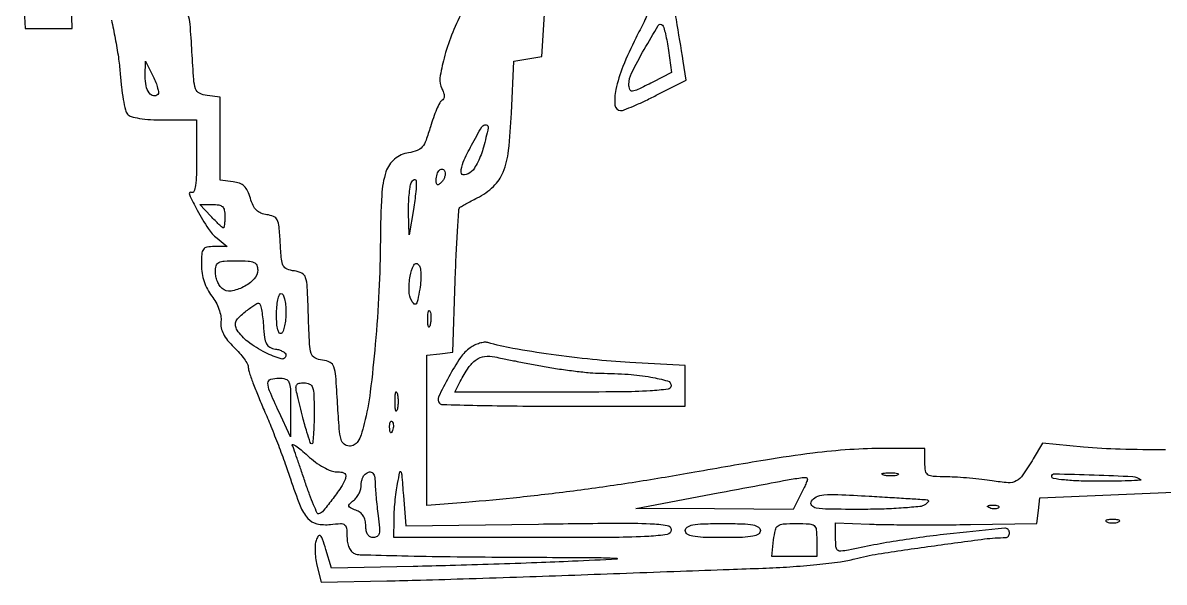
# Model space of a CAD drawing. Extents: x 283 to 3298, y 79 to 3222.
# Drawn here: x 2740 to 2982.9, y 1370.5 to 1489.7 of the extents above; entities that cross this region are included whole.
import ezdxf

# ---------------------------------------------------------------- set-up
doc = ezdxf.new("R2010")
doc.units = 0

msp = doc.modelspace()

# ---------------------------------------------------------------- linework, layer by layer
for points in [[(2740, 1497.5), (2740.5, 1488.5), (2745.5, 1488.5), (2750.5, 1488.5), (2750.320532, 1496, 0.018038)], [(2833.455054, 1491.913084, 0.02608), (2831.254393, 1487.051948, 0.028779), (2829.65272, 1482.143404, 0.027946), (2828.784567, 1477.904007, 0.160741), (2829.17293, 1475.676878, -0.036585), (2829.566525, 1474.791372, -0.08337), (2829.696212, 1474.073667, -0.120182), (2829.568752, 1473.521356, -0.138009), (2829.204633, 1473.122826, 0.135571), (2828.735998, 1472.614807, 0.016026), (2828.070545, 1471.214205, 0.018223), (2827.380046, 1469.460288, 0.013997), (2826.75077, 1467.5, -0.016447), (2825.823532, 1464.659402, -0.08787), (2825.011206, 1463.252738, -0.127961), (2823.914921, 1462.474601, -0.051632), (2822.127685, 1462, 0.135613), (2819.122166, 1460.636246, 0.141477), (2817.302164, 1457.942324, 0.065388), (2816.384782, 1452.970909, 0.011331), (2816.104808, 1443.394532, -0.010667), (2815.80088, 1432.50401, -0.009518), (2815.028881, 1421.21331, -0.009591), (2813.94724, 1411.094049, -0.029087), (2812.682085, 1404.289313, -0.017481), (2811.997969, 1401.882515, -0.068744), (2811.329831, 1400.496425, -0.121259), (2810.533394, 1399.764791, -0.12608), (2809.5, 1399.5, -0.176853), (2808.406122, 1399.899403, -0.151053), (2807.739583, 1400.9375, -0.048891), (2807.350196, 1403.162617, -0.00501), (2807, 1408.5, 0.004241), (2806.622757, 1414.388112, 0.065038), (2806.214339, 1416.378796, 0.194232), (2805.386713, 1417.330199, 0.089329), (2803.786694, 1417.812882, -0.088822), (2802.182673, 1418.295014, -0.201605), (2801.378695, 1419.242288, -0.064852), (2801.024041, 1421.232407, -0.003909), (2800.786694, 1427.312882, 0.003921), (2800.549516, 1433.385408, 0.064576), (2800.195147, 1435.379754, 0.200927), (2799.393311, 1436.329035, 0.089725), (2797.79806, 1436.811785, -0.063004), (2796.246861, 1437.192584, -0.18729), (2795.450181, 1437.915448, -0.093491), (2795.047629, 1439.330225, -0.009605), (2794.79806, 1442.811785, 0.009829), (2794.551253, 1446.233307, 0.088563), (2794.154638, 1447.675742, 0.182492), (2793.384748, 1448.414536, 0.072083), (2791.943357, 1448.797764, -0.066573), (2790.683321, 1449.11802, -0.101232), (2789.743813, 1449.73843, -0.086698), (2789.028954, 1450.75595, -0.038265), (2788.443357, 1452.297764, 0.038067), (2787.842839, 1453.880749, 0.093), (2787.117123, 1454.888417, 0.104854), (2786.134699, 1455.493773, 0.057246), (2784.75, 1455.816422), (2782, 1456.132845), (2782, 1465), (2782, 1473.867155), (2779.25, 1474.183578, -0.086504), (2777.62188, 1474.664359, -0.196324), (2776.787438, 1475.609329, -0.06593), (2776.378385, 1477.586826, -0.004202), (2776, 1483.5, 0.004202), (2775.621615, 1489.413174, 0.06593), (2775.212562, 1491.390671, 0.196324)], [(2758.841408, 1490.277559, -0.01054), (2759.668795, 1486.353125, -0.010527), (2760.33317, 1482.379289, -0.017434), (2760.705502, 1479, 0.010948), (2760.993183, 1476.03646, 0.014193), (2761.393183, 1473.335938, 0.011882), (2761.840528, 1471.11998, 0.111988), (2762.256499, 1470.25, 0.157948), (2763.057034, 1469.715808, 0.029392), (2764.806064, 1469.331366, 0.025838), (2767.168519, 1469.080169, 0.013567), (2770.122445, 1469), (2777, 1469), (2777, 1460.940983, -0.008027), (2776.942093, 1457.334135, -0.028023), (2776.737278, 1455.016366, -0.051801), (2776.407423, 1453.711926, -0.474813), (2775.926345, 1453.545522, 0.733031), (2775.445393, 1453.130848, 0.025268), (2777.095295, 1449.770068, 0.018914), (2779.482128, 1445.830453, 0.077801), (2781.353273, 1443.772236), (2783.5, 1442.044472), (2780.75, 1442.022236, 0.042143), (2779.180063, 1441.876882, 0.197133), (2778.42931, 1441.400073, 0.137517), (2778.078806, 1440.416625, 0.017264), (2778, 1438.134859, 0.039587), (2778.144944, 1436.307037, 0.04058), (2778.576093, 1434.54048, 0.041401), (2779.275887, 1432.900205, 0.045158), (2780.219696, 1431.447831, -0.041372), (2781.07853, 1430.147834, -0.038681), (2781.733857, 1428.695231, -0.040854), (2782.121103, 1427.267245, -0.07204), (2782.169045, 1426.048591, 0.076482), (2782.233476, 1424.711664, 0.066904), (2782.693215, 1423.388614, 0.054949), (2783.584412, 1422.021892, 0.029808), (2784.949348, 1420.548527, -0.021984), (2786.11719, 1419.326801, -0.026113), (2787.103871, 1418.072847, -0.026341), (2787.81181, 1416.948146, -0.127972), (2788, 1416.224911, 0.082669), (2788.148566, 1415.33249, 0.006069), (2788.984482, 1412.984807, 0.008324), (2790.067773, 1410.198852, 0.006209), (2791.35143, 1407.162002, -0.006951), (2792.800618, 1403.719318, -0.004487), (2794.387498, 1399.694463, -0.00451), (2795.868388, 1395.73087, -0.008486), (2796.98072, 1392.5, 0.01408), (2799.027911, 1386.763065, 0.087405), (2800.642616, 1384.101323, 0.160736), (2802.600998, 1382.947551, 0.082656), (2805.47582, 1382.807384, -0.01727), (2807.634982, 1382.984139, -0.171942), (2808.490813, 1382.725566, -0.209952), (2808.901981, 1382.012319, -0.027269), (2809, 1380.216395, 0.042551), (2809.10808, 1378.948708, 0.060807), (2809.432251, 1377.86857, 0.073441), (2809.936941, 1377.062952, 0.125178), (2810.581787, 1376.606989, 0.085001), (2811.828635, 1376.358375, 0.000891), (2820.707712, 1376.132482, 0.002818), (2830.963076, 1375.947682, 0.001824), (2842.831787, 1375.844015, -0.000269), (2862.654283, 1375.732539, -0.014214), (2866.453429, 1375.601088, -0.944015), (2866.452381, 1375.408137, -0.001864), (2857, 1374.950069, -0.001988), (2849.427044, 1374.641535, -0.00112), (2840.235896, 1374.324293, -0.001118), (2830.959292, 1374.045676, -0.001832), (2823.100921, 1373.856054), (2805.701843, 1373.5), (2804.494538, 1377.5, 0.008646), (2803.805754, 1379.647128, 0.106415), (2803.366373, 1380.380549, 0.443855), (2802.955503, 1380.373791, 0.079157), (2802.494237, 1379.639532, 0.077749), (2802.250326, 1378.675169, 0.027978), (2802.198377, 1377.256464, 0.026951), (2802.314796, 1375.669497, 0.028794), (2802.600621, 1374.139532), (2803.5, 1370.5), (2817.5, 1370.784577, 0.002002), (2824.630785, 1370.958096, 0.000675), (2835.025, 1371.266722, 0.000671), (2846.519148, 1371.638984, 0.00077), (2857.5, 1372.026303, -0.00005), (2868.48085, 1372.429443, -0.000044), (2879.975, 1372.849268, -0.000044), (2890.369129, 1373.22709, -0.00013), (2897.5, 1373.483806, 0.008254), (2903.270477, 1373.785487, 0.008237), (2909.031912, 1374.277633, 0.008112), (2914.047206, 1374.871748, 0.031903), (2917.097999, 1375.483569, -0.027396), (2922.048676, 1376.522864, -0.00314), (2933.323798, 1378.179275, -0.002893), (2944.674737, 1379.707145, -0.032014), (2949.243872, 1380, 0.141418), (2949.532213, 1380.083218, 0.099796), (2949.777887, 1380.317131, 0.084759), (2949.943373, 1380.666946, 0.068294), (2950, 1381.079594, 0.441197), (2949.001629, 1381.99079, 0.004252), (2938.11949, 1380.901753, 0.011874), (2926.586334, 1379.370529, 0.013963), (2915.75, 1377.357565, -0.027945), (2914.124534, 1377.102387, -0.218513), (2913.418271, 1377.344632, -0.185156), (2913.074196, 1378.068068, -0.019448), (2913, 1379.974894), (2913, 1383.182943), (2920.25, 1382.87864, 0.007138), (2923.983696, 1382.775292, 0.002282), (2929.536738, 1382.726245, 0.002277), (2935.721614, 1382.728013, 0.002541), (2941.683578, 1382.787168), (2955.867155, 1383), (2956.183578, 1385.75), (2956.5, 1388.5), (2985, 1389.688083, 0.002594)], [(2983.259084, 1398.702585, -0.008236), (2973.573434, 1398.828349, -0.015498), (2965.766225, 1399.30085), (2957.03245, 1400.1017), (2955.075522, 1396.80085, -0.015605), (2952.881887, 1393.350885, -0.120052), (2951.469884, 1392.07636, -0.1411), (2949.729895, 1391.696462, -0.024381), (2946.345175, 1392.08448, 0.011522), (2944.145764, 1392.394087, 0.00696), (2941.527958, 1392.664376, 0.00697), (2938.918843, 1392.860499, 0.012135), (2936.75, 1392.940389, -0.011058), (2933.752984, 1393.044319, -0.129583), (2932.650801, 1393.402865, -0.214816), (2932.137658, 1394.194074, -0.038058), (2932, 1396), (2932, 1399), (2923.572359, 1399, 0.016797), (2916.050638, 1398.747237, 0.014372), (2908.158839, 1397.987882, 0.010018), (2898.067109, 1396.517304, 0.003136), (2883.007012, 1393.916463, -0.005773), (2870.476894, 1391.820531, -0.005873), (2857.972838, 1390.027242, -0.006036), (2845.795935, 1388.5759, -0.007138), (2834.25, 1387.507397), (2826, 1386.862552), (2826, 1402.864854), (2826, 1418.867155), (2828.75, 1419.183578), (2831.5, 1419.5), (2832.024539, 1434.691206, -0.002833), (2832.25991, 1440.54579, -0.004519), (2832.534661, 1445.546783, -0.001139), (2832.823151, 1449.898278, -0.193673), (2833.024539, 1450.314029, -0.052579), (2833.359006, 1450.558941, -0.004194), (2834.312254, 1451.102955, -0.005641), (2835.464759, 1451.730962, -0.004295), (2836.740582, 1452.393634, 0.072395), (2840.173652, 1454.818707, 0.10762), (2842.234566, 1457.851634, 0.068649), (2843.385213, 1462.447049, 0.015758), (2844, 1470.441521), (2844.5, 1481.486844), (2847.5, 1481.999666), (2850.5, 1482.512489), (2851.015073, 1491.506244, -0.006627)]]:
    msp.add_lwpolyline(points, format="xyb")
for points in [[(2875, 1496.632097, -0.099009), (2874.821643, 1495.740215, -0.005305), (2873.678125, 1493.075433, -0.008136), (2872.223861, 1489.923125, -0.005828), (2870.5, 1486.445189, 0.02156), (2867.741381, 1480.409634, 0.044581), (2866.227665, 1475.454744, 0.073149), (2866.023244, 1472.126993, 0.389532), (2867.25, 1470.999613, 0.094081), (2868.031782, 1471.147777, 0.007437), (2869.994559, 1471.954085, 0.00989), (2872.319215, 1473.004597, 0.00741), (2874.837862, 1474.249423), (2881.175724, 1477.499619), (2880.554789, 1481.49981, 0.003151), (2879.115503, 1490.4015, 0.020059), (2878.175893, 1494.882034, 0.037363), (2877.348195, 1497.367072, 0.302389), (2876.397345, 1498, 0.096884), (2875.86402, 1497.89568, 0.097412), (2875.41047, 1497.598178, 0.098435), (2875.106785, 1497.154098, 0.101236)], [(2877.437233, 1483.797917), (2878.108175, 1479.095834), (2874.093925, 1477.047917, -0.005365), (2870.881551, 1475.45229, -0.089459), (2869.738731, 1475.133738, -0.34063), (2869.193794, 1475.477827, -0.087971), (2869, 1476.570767, -0.117008), (2869.561435, 1478.937042, -0.012091), (2872.277957, 1484.028809, -0.007734), (2875.253952, 1489.110976, -0.501148), (2876.133145, 1489.196039, -0.114784), (2876.41466, 1488.692224, -0.010986), (2876.777394, 1487.323225, -0.013544), (2877.134043, 1485.649555, -0.010284)], [(2768.743214, 1474.409881, -0.252635), (2767.805911, 1474.129683, -0.193441), (2766.899877, 1474.731861, -0.100728), (2766.248735, 1476.266539, -0.055187), (2766.063954, 1478.309017), (2766.127909, 1481.5), (2767.740637, 1478.260016, -0.021167), (2768.314, 1476.97446, -0.030623), (2768.700395, 1475.792546, -0.030982), (2768.887405, 1474.834622, -0.233156)], [(2838.051381, 1463.190814, -0.024797), (2837.531809, 1461.583308, -0.02438), (2836.85309, 1460.025763, -0.025125), (2836.124569, 1458.723155, -0.079641), (2835.468657, 1457.973988, -0.126251), (2833.979731, 1457.270206, -0.473344), (2833.292595, 1457.841744, -0.102006), (2833.758068, 1460.020058, -0.020511), (2835.509231, 1463.600848, -0.008409), (2837.729661, 1467.545607, -0.309669), (2838.618454, 1467.964784, -0.432794), (2839.069282, 1467.297209, -0.010025)], [(2829.1125, 1455.7125, -0.034004), (2828.572437, 1455.24129, -0.258294), (2828.25, 1455.194569, -0.271978), (2828.050901, 1455.441764, -0.036751), (2828, 1456.133333, -0.07118), (2828.185927, 1457.432743, -0.125949), (2828.734472, 1458.358698, -0.296734), (2829.350998, 1458.489127, -0.22378), (2829.841667, 1457.975, -0.099514), (2829.906408, 1457.452911, -0.059262), (2829.785599, 1456.836016, -0.055968), (2829.509426, 1456.223506, -0.062578)], [(2823.136287, 1449.941847), (2822.233806, 1444.5), (2822.116903, 1449.168213, -0.013949), (2822.122388, 1451.086065, -0.014219), (2822.235124, 1452.988373, -0.014117), (2822.426492, 1454.632651, -0.055636), (2822.683521, 1455.617651, -0.178319), (2823.272139, 1456.289671, -0.542972), (2823.700862, 1456.057497, -0.048306), (2823.660829, 1453.693694, -0.012719)], [(2783, 1448.5, -0.012232), (2782.976548, 1447.541524, -0.020157), (2782.90433, 1446.734375, -0.015163), (2782.80306, 1446.106324, -0.359543), (2782.674314, 1446, -0.184988), (2782.470848, 1446.077945, -0.005011), (2781.754389, 1446.734375, -0.009762), (2780.923635, 1447.541943, -0.006459), (2780, 1448.5), (2777.651372, 1451), (2780.325686, 1451, -0.03903), (2781.713465, 1450.891504, -0.150031), (2782.482569, 1450.516295, -0.160006), (2782.880645, 1449.790646, -0.04614)], [(2790, 1437.02568, -0.193418), (2789.228826, 1435.106713, -0.081194), (2786.964221, 1433.404613, -0.082758), (2784.319074, 1432.535782, -0.214435), (2782.428165, 1433.059617, -0.080181), (2781.880874, 1433.686075, -0.044227), (2781.419524, 1434.595123, -0.042665), (2781.105448, 1435.625154, -0.05272), (2781, 1436.622445, -0.066807), (2781.176259, 1437.935724, -0.207373), (2781.723175, 1438.617914, -0.109021), (2782.862299, 1438.931804, -0.012925), (2785.5, 1439, -0.014059), (2787.966793, 1438.930625, -0.089542), (2789.180184, 1438.640316, -0.186062), (2789.782367, 1438.042969, -0.10577)], [(2824.487831, 1432.92797, -0.008411), (2824.064431, 1430.65532, -0.098731), (2823.717252, 1429.829188, -0.447534), (2823.312903, 1429.77446, -0.088611), (2822.787905, 1430.414509, -0.124656), (2822.20666, 1432.580513, -0.047469), (2822.460616, 1435.719546, -0.067902), (2823.214066, 1438.062083, -0.517251), (2824.173848, 1438.226152, -0.141319), (2824.556877, 1437.532656, -0.041185), (2824.730654, 1436.312901, -0.03486), (2824.71422, 1434.747594, -0.021798)], [(2796, 1428.059017, -0.023552), (2795.92675, 1426.50479, -0.030444), (2795.70625, 1425.09415, -0.031293), (2795.387806, 1423.98041, -0.17067), (2795, 1423.5, -0.397171), (2794.592706, 1423.583647, -0.091154), (2794.270946, 1424.284665, -0.045191), (2794.062852, 1425.589239, -0.016966), (2794, 1427.440983, -0.020671), (2794.072272, 1429.188379, -0.033326), (2794.29375, 1430.660789, -0.036254), (2794.61133, 1431.731257, -0.312055), (2795, 1432, -0.293924), (2795.38696, 1431.751017, -0.044731), (2795.70625, 1430.842336, -0.038191), (2795.927595, 1429.56932, -0.023957)], [(2791.195209, 1425.25, 0.015171), (2791.442993, 1422.633479, 0.08572), (2791.850113, 1421.297425, 0.154754), (2792.563106, 1420.567807, 0.087414), (2793.75, 1420.180449, -0.041212), (2794.611217, 1419.984737, -0.056024), (2795.339063, 1419.661652, -0.069351), (2795.837049, 1419.268598, -0.193394), (2796, 1418.863061, -0.498265), (2794.968614, 1418.085035, -0.049824), (2791.616799, 1419.415261, -0.042231), (2787.907357, 1421.75011, -0.090711), (2785.627784, 1424.228309, -0.088797), (2785.262348, 1425.128529, -0.145672), (2785.328251, 1425.942169, -0.099188), (2785.877159, 1426.802588, -0.027786), (2787.050453, 1427.894855, -0.012144), (2788.039329, 1428.677981, -0.01574), (2788.984663, 1429.344394, -0.01345), (2789.796533, 1429.848503, -0.120819), (2790.195209, 1429.966731, -0.346949), (2790.483076, 1429.761181, -0.018472), (2790.775732, 1428.594915, -0.022481), (2791.028261, 1427.068594, -0.013734)], [(2826.692991, 1425.269032, -0.087174), (2826.51666, 1424.883358, -0.597527), (2826.356533, 1424.900903, -0.080377), (2826.235556, 1425.431793, -0.012823), (2826.194949, 1426.5, -0.014395), (2826.212705, 1427.580113, -0.052471), (2826.315079, 1428.257153, -0.333666), (2826.47713, 1428.386009, -0.31318), (2826.655937, 1428.269032, -0.06278), (2826.814405, 1427.671085, -0.030339), (2826.872264, 1426.880008, -0.029507), (2826.832894, 1426.036634, -0.037336)], [(2835.2009, 1420.428163, 0.092134), (2833.165643, 1418.354428, 0.022431), (2830.659545, 1414.243196, 0.015322), (2828.477577, 1409.968165, 0.316662), (2828.711539, 1408.621795, 0.19204), (2829.300685, 1408.368573, 0.000745), (2836.739223, 1408.182652, 0.003622), (2845.218305, 1408.044816, 0.002252), (2855.166667, 1408), (2881, 1408), (2881, 1412.346324), (2881, 1416.692647), (2869.216272, 1417.326253, -0.012375), (2861.282465, 1417.950075, -0.008865), (2852.448793, 1419.023709, -0.008651), (2844.308836, 1420.303758, -0.027824), (2838.96933, 1421.547853, 0.101444), (2838.223894, 1421.609379, 0.042268), (2837.230952, 1421.403619, 0.039554), (2836.170246, 1420.994792, 0.041039)], [(2851, 1416.458761, 0.008765), (2854.201296, 1415.923746, 0.007312), (2857.61875, 1415.464989, 0.007393), (2860.758541, 1415.137163, 0.019894), (2863, 1415.026196, -0.015025), (2868.873592, 1414.7927, -0.026527), (2873.688653, 1414.198312, -0.025798), (2877.233324, 1413.377889, -0.334657), (2878, 1412.360709, -0.378688), (2877.33896, 1411.61307, -0.01595), (2873.517798, 1411.264768, -0.012656), (2867.181393, 1411.0512, -0.002095), (2854.964816, 1411), (2831.929632, 1411), (2833.093315, 1413.25, -0.029751), (2834.857028, 1416.21384, -0.089266), (2836.498018, 1417.891541, -0.12295), (2838.293914, 1418.595814, -0.085875), (2840.477021, 1418.503469, 0.004348), (2842.117486, 1418.16254, 0.001074), (2844.815125, 1417.632351, 0.001099), (2847.906906, 1417.038637, 0.0011)], [(2796.990231, 1407.75), (2796.980462, 1401.5), (2794.490231, 1406.849297, -0.007054), (2792.515669, 1411.252185, -0.102567), (2792.173379, 1412.91467, -0.324618), (2792.763259, 1413.725172, -0.078633), (2794.5, 1414, -0.075237), (2795.938903, 1413.78225, -0.226576), (2796.649025, 1413.125977, -0.088607), (2796.942712, 1411.694862, -0.006804)], [(2802, 1406.5, -0.006656), (2801.96682, 1404.007687, -0.011063), (2801.864447, 1401.909375, -0.004827), (2801.724031, 1400.16947, -0.388039), (2801.538544, 1400, -0.323154), (2801.174888, 1400.26244, -0.006903), (2800.471181, 1402.484151, -0.010606), (2799.603589, 1405.598067, -0.003415), (2798.446996, 1410.25, -0.023503), (2798.156793, 1411.760114, -0.157931), (2798.284568, 1412.502635, -0.22394), (2798.793249, 1412.886532, -0.051517), (2799.891592, 1413, -0.119152), (2801.03567, 1412.723434, -0.198227), (2801.668907, 1411.979276, -0.071407), (2801.94462, 1410.383528, -0.00713)], [(2819.689326, 1407.25, -0.161593), (2819.521012, 1406.99086, -0.542911), (2819.366341, 1407.042187, -0.052887), (2819.259713, 1407.748017, -0.011065), (2819.232003, 1409, -0.011065), (2819.259713, 1410.251983, -0.052887), (2819.366341, 1410.957813, -0.542911), (2819.521012, 1411.00914, -0.161593), (2819.689326, 1410.75, -0.039571), (2819.831531, 1409.952734, -0.024357), (2819.877971, 1409, -0.024357), (2819.831531, 1408.047266, -0.039571)], [(2818.683114, 1402.8125, -0.054073), (2818.461564, 1402.395823, -0.470617), (2818.279315, 1402.37858, -0.168741), (2818.137993, 1402.670344, -0.018894), (2818.078947, 1403.416667, -0.028489), (2818.089945, 1404.112848, -0.077125), (2818.200665, 1404.592839, -0.208169), (2818.385309, 1404.77538, -0.296942), (2818.604167, 1404.729167, -0.126455), (2818.797407, 1404.402231, -0.060344), (2818.876576, 1403.916927, -0.05415), (2818.839148, 1403.359369, -0.051402)], [(2806.802406, 1394, -0.033231), (2807.94625, 1393.923894, -0.149767), (2808.548054, 1393.647749, -0.224562), (2808.756136, 1393.157612, -0.081704), (2808.599801, 1392.399482, -0.057895), (2807.685444, 1390.652004, -0.01457), (2805.797816, 1388.045966, -0.00863), (2803.757319, 1385.487613, -0.197661), (2802.946833, 1385.055329, -0.323154), (2802.661876, 1385.220546, -0.005342), (2801.889809, 1386.999065, -0.011539), (2801.034746, 1389.166251, -0.00713), (2800.125241, 1391.75, 0.001126), (2799.220471, 1394.422311, 0.001461), (2798.37831, 1396.867968, 0.001094), (2797.661986, 1398.914167, 0.013173), (2797.363692, 1399.694148, -0.653133), (2797.506802, 1399.843062, -0.062889), (2798.119962, 1399.525796, -0.024611), (2799.218124, 1398.686947, -0.010009), (2800.630701, 1397.444148, 0.028015), (2802.26507, 1396.107427, 0.030141), (2804.000518, 1394.996845, 0.032072), (2805.608996, 1394.229987, 0.095479)], [(2815, 1391.639571, 0.017219), (2815.041908, 1390.423025, 0.005432), (2815.186803, 1388.609644, 0.005418), (2815.392471, 1386.588976, 0.005987), (2815.635924, 1384.639571, -0.011146), (2815.925273, 1382.110745, -0.076127), (2815.849836, 1380.861833, -0.194405), (2815.428481, 1380.241034, -0.148699), (2814.635924, 1380, -0.118263), (2813.929766, 1380.169394, -0.13235), (2813.411511, 1380.636972, -0.098752), (2813.099864, 1381.424721, -0.044994), (2813, 1382.532224, 0.058781), (2812.865487, 1383.672467, 0.082345), (2812.467612, 1384.61571, 0.08752), (2811.809409, 1385.339342, 0.076098), (2810.912087, 1385.836818, -0.01906), (2809.726877, 1386.327372, -0.230311), (2809.422537, 1386.697983, -0.260125), (2809.545611, 1387.135568, -0.023737), (2810.412087, 1387.927038, 0.055628), (2811.019745, 1388.557565, 0.043253), (2811.53355, 1389.360344, 0.044473), (2811.884489, 1390.204483, 0.076426), (2812, 1390.955778, -0.034892), (2812.049181, 1391.659678, -0.03348), (2812.195833, 1392.359926, -0.035323), (2812.41031, 1392.958623, -0.092963), (2812.666667, 1393.333333, -0.098982), (2813.579618, 1393.942067, -0.260315), (2814.334344, 1393.852158, -0.183392), (2814.843293, 1393.075584, -0.054402)], [(2849.75, 1382.894475, -0.001266), (2866.610632, 1383.087214, -0.01328), (2873.515285, 1382.965264, -0.027712), (2877.183416, 1382.598598, -0.369499), (2878, 1381.644475, -0.369512), (2877.171948, 1380.676995, -0.024832), (2873.265285, 1380.263936, -0.012677), (2866.003901, 1380.043599, -0.001245), (2848.5, 1380), (2819, 1380), (2819.011006, 1383.75, -0.01505), (2819.067979, 1385.474193, -0.008337), (2819.235858, 1387.573437, -0.008307), (2819.476932, 1389.696097, -0.013248), (2819.761006, 1391.5, -0.005096), (2820.255129, 1394.02997, -0.713306), (2820.467164, 1394.057373, -0.094928), (2820.651497, 1393.393474, -0.001193), (2821, 1389), (2821.5, 1382.5)], [(2907, 1392.45034, -0.096142), (2906.932608, 1392.103099, -0.006921), (2906.551831, 1391.19548, -0.009507), (2906.058697, 1390.120474, -0.007037), (2905.47432, 1388.95034), (2903.94864, 1386), (2887.22432, 1386.105405), (2870.5, 1386.21081), (2888, 1389.513797, -0.000223), (2901.936543, 1392.137777, -0.008079), (2905.154875, 1392.688565, -0.034785), (2906.632462, 1392.812676, -0.418395)], [(2926.269032, 1393.344063, -0.06278), (2925.671085, 1393.185595, -0.030339), (2924.880008, 1393.127736, -0.029507), (2924.036634, 1393.167106, -0.037336), (2923.269032, 1393.307009, -0.087174), (2922.883358, 1393.48334, -0.597527), (2922.900903, 1393.643467, -0.080377), (2923.431793, 1393.764444, -0.012823), (2924.5, 1393.805051, -0.014395), (2925.580113, 1393.787295, -0.052471), (2926.257153, 1393.684921, -0.333666), (2926.386009, 1393.52287, -0.31318)], [(2977.916667, 1392.360657, -0.676672), (2977.866435, 1392.215179, -0.002391), (2975.371354, 1392.105943, -0.006241), (2972.345231, 1392.025765, -0.003502), (2968.666667, 1392, -0.008496), (2964.768081, 1392.066251, -0.016997), (2961.69331, 1392.27558, -0.012292), (2959.35776, 1392.572726, -0.37061), (2959, 1392.989095, -0.420705), (2959.624434, 1393.599872, -0.002774), (2968.050864, 1393.366733, -0.004204), (2976.262265, 1393.0248, -0.167399)], [(2932.5, 1388.06857, -0.198517), (2932.736904, 1387.941961, -0.289098), (2932.765625, 1387.713759, -0.107373), (2932.511286, 1387.380287, -0.032901), (2932, 1387, -0.118121), (2930.90959, 1386.616021, -0.007361), (2927.478727, 1386.310881, -0.010555), (2923.338522, 1386.091763, -0.007617), (2918.714816, 1386.015313, -0.002802), (2911.514687, 1386.046304, -0.037177), (2908.871454, 1386.269467, -0.193918), (2907.936873, 1386.831754, -0.292217), (2907.865582, 1387.75, -0.164838), (2908.848995, 1388.671558, -0.084753), (2910.500561, 1389.105787, -0.0328), (2913.49431, 1389.172924, -0.003868), (2920.150765, 1388.833883, -0.000331), (2924.572032, 1388.571448, -0.000486), (2928.459912, 1388.334299, -0.000226), (2931.772533, 1388.127503, -0.009019)], [(2947.729167, 1386.395833, -0.126455), (2947.402231, 1386.202593, -0.060344), (2946.916927, 1386.123424, -0.05415), (2946.359369, 1386.160852, -0.051402), (2945.8125, 1386.316886, -0.054073), (2945.395823, 1386.538436, -0.470617), (2945.37858, 1386.720685, -0.168741), (2945.670344, 1386.862007, -0.018894), (2946.416667, 1386.921053, -0.028489), (2947.112848, 1386.910055, -0.077125), (2947.592839, 1386.799335, -0.208169), (2947.77538, 1386.614691, -0.296942)], [(2897, 1381.5, -0.258593), (2896.586019, 1380.753078, -0.093584), (2895.416667, 1380.296875, -0.039364), (2893.191484, 1380.05863, -0.006994), (2889, 1380, -0.006994), (2884.808516, 1380.05863, -0.039364), (2882.583333, 1380.296875, -0.093584), (2881.413981, 1380.753078, -0.258593), (2881, 1381.5, -0.258593), (2881.413981, 1382.246922, -0.093584), (2882.583333, 1382.703125, -0.039364), (2884.808516, 1382.94137, -0.006994), (2889, 1383, -0.006994), (2893.191484, 1382.94137, -0.039364), (2895.416667, 1382.703125, -0.093584), (2896.586019, 1382.246922, -0.258593)], [(2909, 1379.5), (2909, 1376), (2904.200801, 1376), (2899.401601, 1376), (2899.810207, 1379.5, -0.026557), (2900.177112, 1381.646184, -0.18152), (2900.756444, 1382.527444, -0.14375), (2901.845855, 1382.918418, -0.014757), (2904.609406, 1383, -0.012721), (2907.439975, 1382.927974, -0.156798), (2908.436386, 1382.55071, -0.203502), (2908.895573, 1381.70267, -0.023691)], [(2970.75, 1383.337719, 0.057986), (2971.320008, 1383.181385, 0.037979), (2972, 1383.12966, 0.037979), (2972.679992, 1383.181385, 0.057986), (2973.25, 1383.337719, 0.174857), (2973.459382, 1383.525001, 0.447206), (2973.398438, 1383.693942, 0.078554), (2972.89144, 1383.810911, 0.017491), (2972, 1383.842105, 0.017491), (2971.10856, 1383.810911, 0.078554), (2970.601562, 1383.693942, 0.447206), (2970.540618, 1383.525001, 0.174857)]]:
    msp.add_lwpolyline(points, format="xyb", close=True)

doc.saveas('drawing.dxf')
